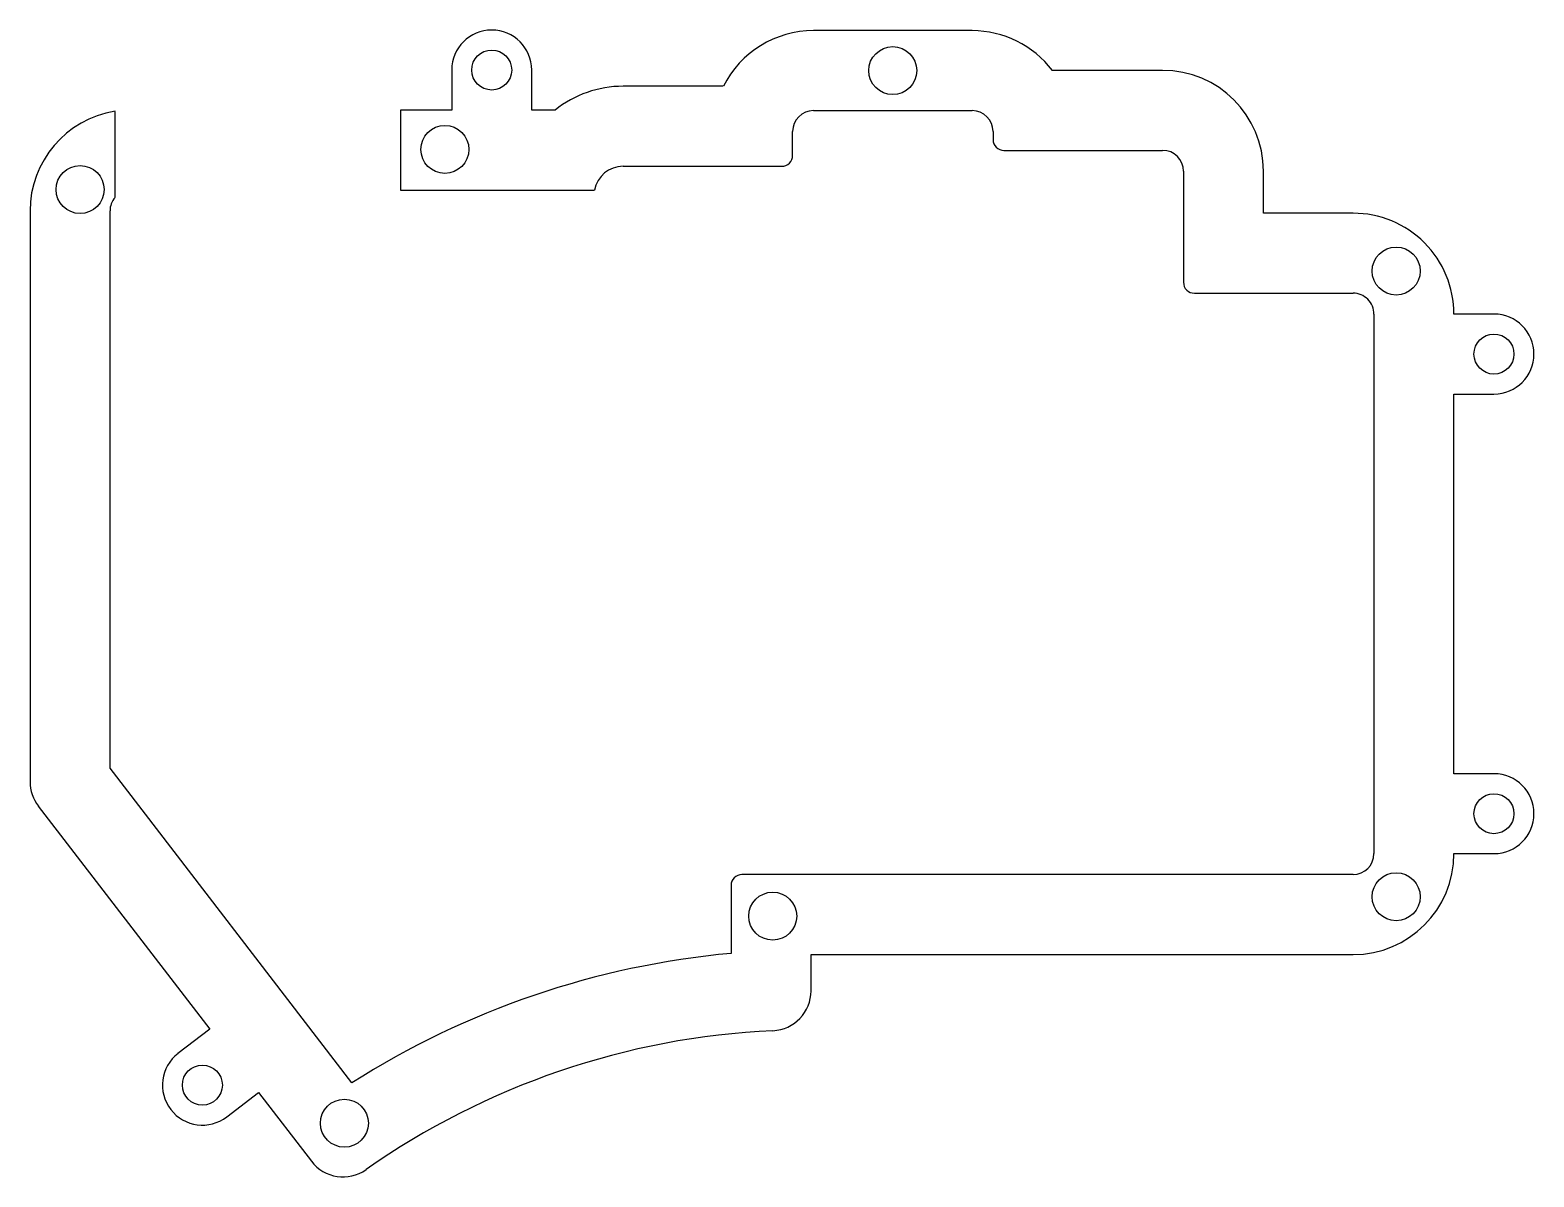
# Model space of a CAD drawing. Header units: millimetres. Extents: x -3 to 147, y 4 to 119.
import ezdxf

# ---------------------------------------------------------------- set-up
doc = ezdxf.new("R2010")
doc.units = ezdxf.units.MM
doc.layers.get('0').update_dxf_attribs({"linetype": 'CONTINUOUS'})

msp = doc.modelspace()

# ---------------------------------------------------------------- linework, layer by layer
for p, q in [((91.22, 118.89), (75.35, 118.89)), ((39.17, 114.95), (39.17, 110.95)), ((47.17, 110.95), (47.17, 114.95)), ((110.27, 114.92), (99.24, 114.92)), ((66.33, 113.33), (56.3, 113.33)), ((5.5, 102.22), (5.5, 110.82)), ((39.17, 110.95), (34.05, 110.95)), ((34.05, 110.95), (34.05, 102.95)), ((49.5, 110.95), (47.17, 110.95)), ((75.35, 110.89), (91.22, 110.89)), ((73.26, 106.42), (73.26, 108.8)), ((93.31, 108.8), (93.31, 108)), ((94.4, 106.92), (110.27, 106.92)), ((56.3, 105.33), (72.17, 105.33)), ((112.36, 104.83), (112.36, 93.72)), ((120.36, 100.63), (120.36, 104.83)), ((34.05, 102.95), (53.46, 102.95)), ((-3, 100.86), (-3, 43.76)), ((5, 45.12), (5, 100.86)), ((129.32, 100.63), (120.36, 100.63)), ((113.45, 92.63), (129.32, 92.63)), ((131.41, 90.54), (131.41, 36.57)), ((143.41, 90.54), (139.41, 90.54)), ((139.41, 44.57), (139.41, 82.54)), ((139.41, 82.54), (143.41, 82.54)), ((29.19, 13.64), (5, 45.12)), ((143.41, 44.57), (139.41, 44.57)), ((-2.18, 41.32), (14.96, 19.03)), ((139.41, 36.57), (143.41, 36.57)), ((67.11, 33.39), (67.11, 26.59)), ((129.32, 34.48), (68.2, 34.48)), ((75.11, 22.86), (75.11, 26.48)), ((75.11, 26.48), (129.32, 26.48)), ((14.96, 19.03), (11.79, 16.59)), ((16.67, 10.25), (19.84, 12.69)), ((19.84, 12.69), (25.13, 5.8))]:
    msp.add_line(p, q)
for centre, radius in [((43.17, 114.95), 2), ((83.28, 114.89), 2.4), ((38.48, 107.01), 2.4), ((2, 103), 2.4), ((133.63, 94.85), 2.4), ((143.41, 86.54), 2), ((143.41, 40.57), 2), ((133.63, 32.26), 2.4), ((71.27, 30.32), 2.4), ((14.23, 13.42), 2), ((28.43, 9.61), 2.4)]:
    msp.add_circle(centre, radius)
for centre, radius, start, end in [((43.17, 114.95), 4, 0, 180), ((75.35, 108.8), 10.09, 90, 153.3161), ((91.22, 108.8), 10.09, 37.3327, 90), ((110.27, 104.83), 10.09, 0.008, 90), ((56.3, 102.45), 10.88, 90, 128.6247), ((7.08, 100.86), 10.09, 99.0544, 180), ((75.35, 108.8), 2.09, 90, 180), ((91.22, 108.8), 2.09, 0, 90), ((94.4, 108), 1.09, 180, 270), ((110.27, 104.83), 2.09, 0.0098, 90), ((56.3, 102.45), 2.88, 90, 170.0021), ((72.17, 106.42), 1.09, -90, 0), ((7.08, 100.86), 2.09, 139.5064, 180), ((129.32, 90.54), 10.09, 0, 90.0038), ((129.32, 90.54), 2.09, 0, 90.0015), ((143.41, 86.54), 4, -90, 90), ((1, 43.76), 4, 180, 217.5473), ((143.41, 40.57), 4, -90, 90), ((129.32, 36.57), 10.09, -90, 0), ((129.32, 36.57), 2.09, -90, 0), ((68.2, 33.39), 1.09, 90, 180), ((74.79, -57.91), 84.85, 95.193, 122.5095), ((71.11, 22.86), 4, -87.3913, 0), ((74.79, -57.91), 76.85, 92.6087, 125.101), ((14.23, 13.42), 4, 127.5473, 307.5473), ((28.3, 8.24), 4, 217.5473, 305.101)]:
    msp.add_arc(centre, radius, start, end)
msp.add_open_spline([(112.36, 93.72), (112.36, 93.72), (112.36, 93.72), (112.36, 93.72), (112.36, 93.43), (112.47, 93.15), (112.68, 92.95)], degree=3, knots=[-0.000135, -0.000135, -0.000135, -0.000135, 0, 0, 0, 1, 1, 1, 1])
msp.add_open_spline([(112.68, 92.95), (112.88, 92.74), (113.16, 92.63), (113.45, 92.63)], degree=3)

doc.saveas('drawing.dxf')
